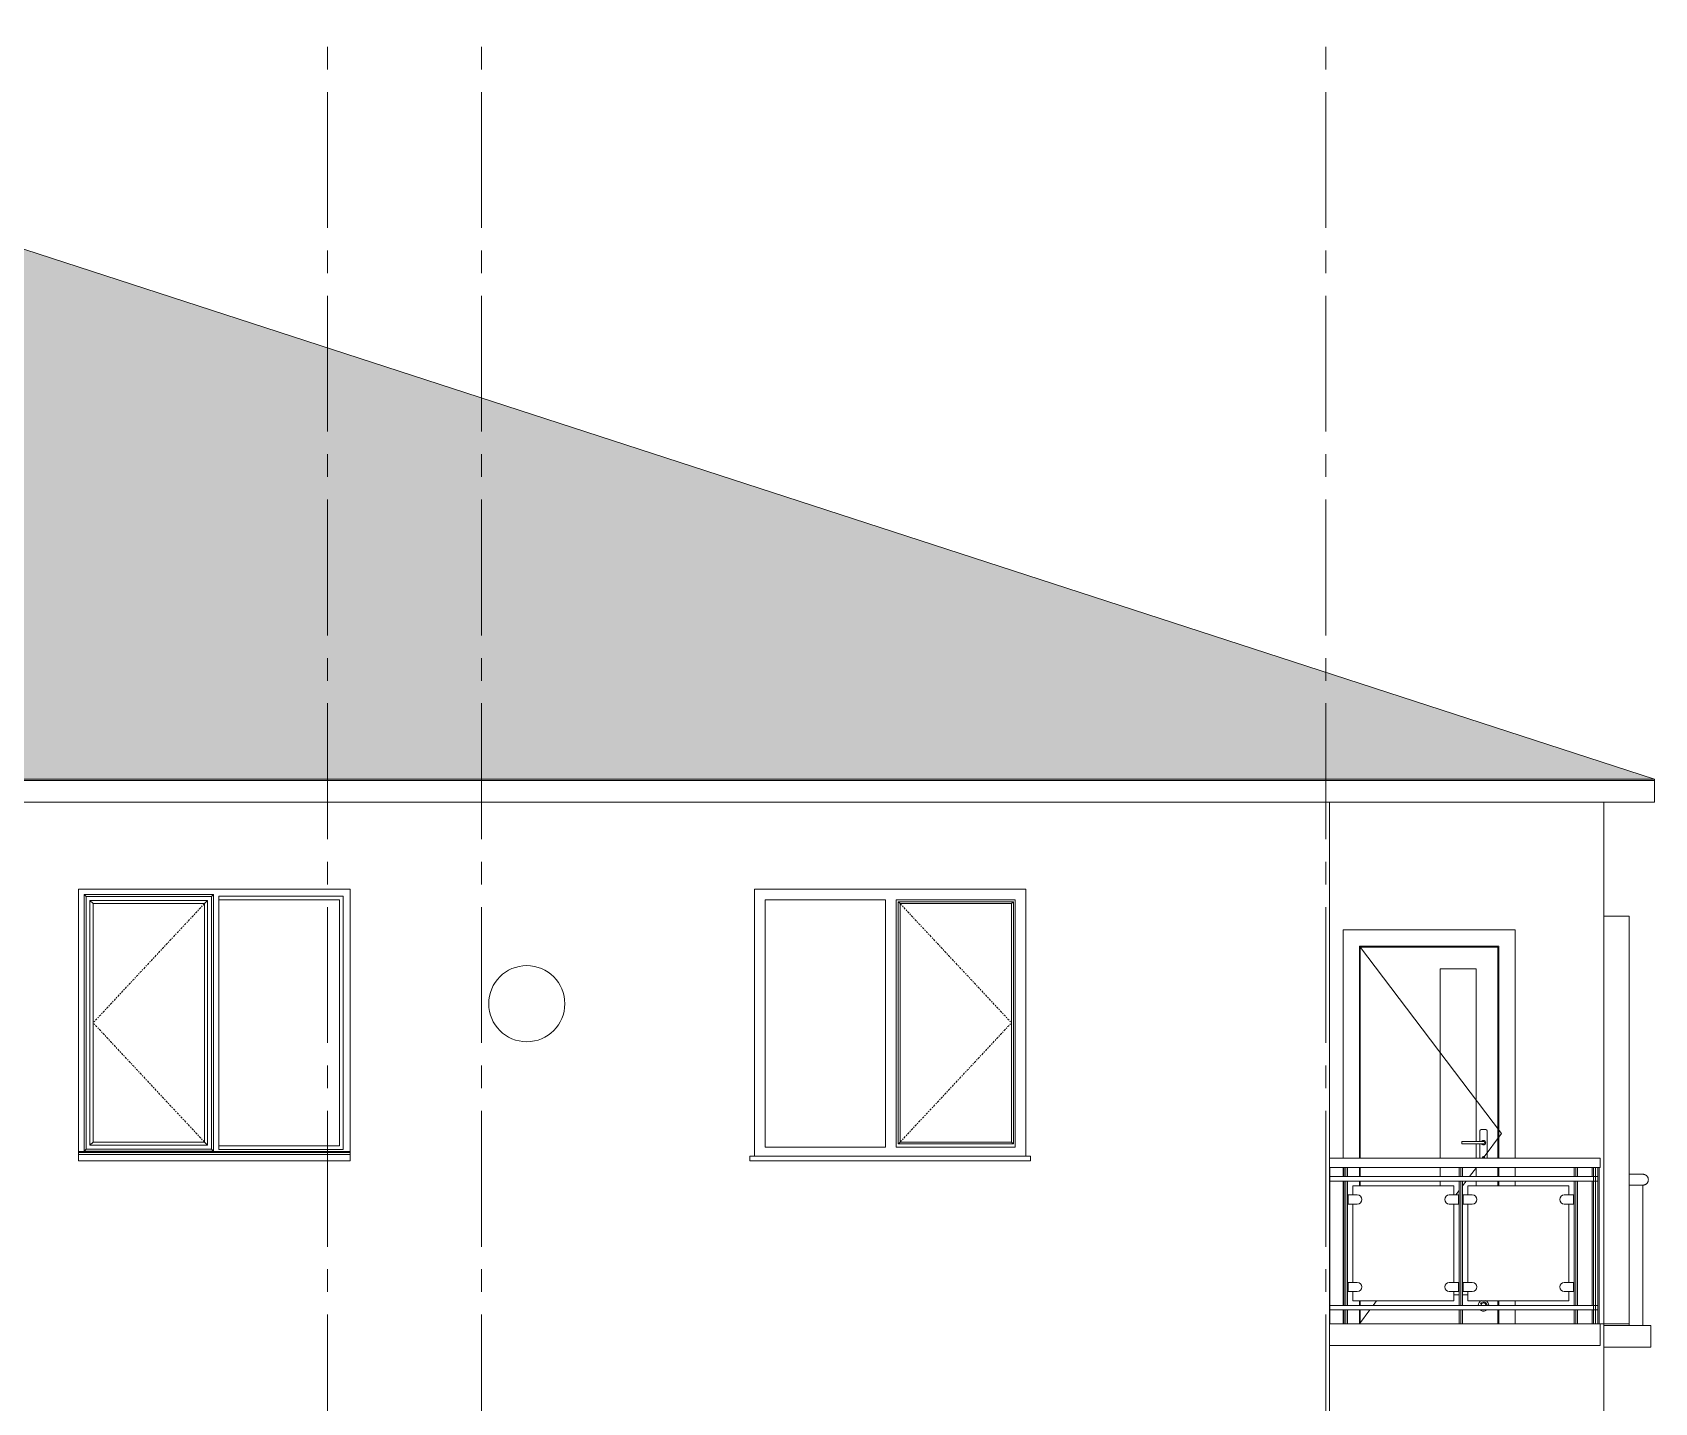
# Model space of a CAD drawing. Header units: millimetres. Extents: x 1373 to 40779, y 1939 to 6439.
# Drawn here: x 31675 to 32571, y 4732 to 5489 of the extents above; entities that cross this region are included whole.
import ezdxf

# ---------------------------------------------------------------- set-up
doc = ezdxf.new("R2010")
doc.units = ezdxf.units.MM
doc.linetypes.add('Center', pattern=[3, 1.2, -0.6, 0.6, -0.6])
doc.linetypes.add('IMPORT-CENTER2', pattern=[112.5, 75, -12.5, 12.5, -12.5])
for name, color, linetype, lineweight in [('A-DOOR', 31, 'Continuous', 18), ('A-DOOR-FRAM', 31, 'Continuous', 18), ('A-FLOR', 192, 'Continuous', 30), ('A-FLOR-HRAL', 11, 'Continuous', 18), ('A-GLAZ', 151, 'Continuous', 18), ('A-ROOF', 132, 'Continuous', 18), ('A-ROOF-PATT', 132, 'Continuous', 18), ('A-WALL', 20, 'Continuous', 9), ('S-GRID', 252, 'IMPORT-CENTER2', 5)]:
    doc.layers.add(name, color=color, linetype=linetype, lineweight=lineweight)
doc.layers.add('Çember', color=7, linetype='Continuous')

msp = doc.modelspace()

# ---------------------------------------------------------------- hatches: boundary and pattern name
at = {"layer": 'A-ROOF-PATT'}
h = msp.add_hatch(dxfattribs=at)
h.set_pattern_fill('FP_32', color=256, style=0, pattern_type=2)
h.set_pattern_definition([(0, (31308.006, 5324.051), (64.77, 9.419), [15.24, -12.7, 17.78, -7.62, -33.02]), (0, (31308.006, 5324.051), (64.77, 9.419), [-53.34, 22.86, -10.16]), (0, (31323.246, 5324.443), (64.77, 9.419), [12.7, -48.26, 10.16, -15.24]), (0, (31353.726, 5323.462), (64.77, 9.419), [7.62, -78.74]), (90, (31308.006, 5324.05), (-21.59, 9.419), [9.026, -28.649]), (90, (31323.246, 5324.05), (-21.59, 9.419), [8.83, -28.845]), (90, (31335.946, 5324.05), (-21.59, 9.419), [8.241, -29.434]), (90, (31353.726, 5323.462), (-21.59, 9.419), [9.026, -28.649]), (90, (31361.346, 5323.462), (-21.59, 9.419), [9.026, -28.649]), (90, (31384.206, 5324.05), (-21.59, 9.419), [8.634, -29.041])])
h.paths.add_polyline_path([(30746.09, 5076.38), (32570.72, 5076.38), (31649.43, 5375.72), (30754.32, 5079.1)])

# ---------------------------------------------------------------- linework, layer by layer
at = {"layer": 'A-DOOR'}
for p, q in [((32486.24, 4880.76), (32407.74, 4984.26)), ((32484.24, 4983.76), (32408.24, 4983.76)), ((32408.24, 4867.2), (32408.24, 4983.76)), ((32484.24, 4983.76), (32484.24, 4867.2)), ((32452.24, 4971.76), (32452.24, 4867.2)), ((32452.24, 4971.76), (32472.24, 4971.76)), ((32472.24, 4876.42), (32472.24, 4971.76)), ((32474.24, 4882.28), (32474.24, 4876.43)), ((32477.57, 4882.95), (32474.91, 4882.95)), ((32478.24, 4867.2), (32478.24, 4882.28)), ((32475.24, 4876.46), (32464.24, 4876.46)), ((32464.24, 4876.46), (32464.24, 4875.76)), ((32464.24, 4875.76), (32464.24, 4875.06)), ((32464.24, 4875.06), (32475.24, 4875.06)), ((32472.24, 4867.2), (32472.24, 4875.08)), ((32474.24, 4875.08), (32474.24, 4867.2)), ((32475.25, 4876.46), (32475.24, 4876.46)), ((32475.24, 4875.06), (32475.28, 4875.06)), ((32475.29, 4876.46), (32475.25, 4876.46)), ((32475.28, 4875.06), (32475.32, 4875.06)), ((32475.33, 4876.46), (32475.29, 4876.46)), ((32475.32, 4875.06), (32475.36, 4875.06)), ((32475.37, 4876.46), (32475.33, 4876.46)), ((32475.36, 4875.06), (32475.4, 4875.06)), ((32475.41, 4876.46), (32475.37, 4876.46)), ((32475.4, 4875.06), (32475.44, 4875.06)), ((32475.45, 4876.46), (32475.41, 4876.46)), ((32475.44, 4875.06), (32475.48, 4875.06)), ((32475.49, 4876.46), (32475.45, 4876.46)), ((32475.48, 4875.06), (32475.52, 4875.06)), ((32475.53, 4876.46), (32475.49, 4876.46)), ((32475.52, 4875.06), (32475.56, 4875.06)), ((32475.57, 4876.46), (32475.53, 4876.46)), ((32475.56, 4875.06), (32475.59, 4875.06)), ((32475.6, 4876.46), (32475.57, 4876.46)), ((32475.59, 4875.06), (32475.63, 4875.06)), ((32475.64, 4876.46), (32475.6, 4876.46)), ((32475.63, 4875.06), (32475.67, 4875.06)), ((32475.68, 4876.46), (32475.64, 4876.46)), ((32475.67, 4875.06), (32475.7, 4875.06)), ((32475.71, 4876.46), (32475.68, 4876.46)), ((32475.7, 4875.06), (32475.74, 4875.06)), ((32475.75, 4876.46), (32475.71, 4876.46)), ((32475.74, 4875.06), (32475.77, 4875.06)), ((32475.78, 4876.46), (32475.75, 4876.46)), ((32475.77, 4875.06), (32475.81, 4875.06)), ((32475.82, 4876.46), (32475.78, 4876.46)), ((32475.81, 4875.06), (32475.84, 4875.06)), ((32475.85, 4876.46), (32475.82, 4876.46)), ((32475.84, 4875.06), (32475.87, 4875.06)), ((32475.88, 4876.46), (32475.85, 4876.46)), ((32475.87, 4875.06), (32475.9, 4875.06)), ((32475.91, 4876.46), (32475.88, 4876.46)), ((32475.9, 4875.06), (32475.93, 4875.06)), ((32475.94, 4876.46), (32475.91, 4876.46)), ((32475.93, 4875.06), (32475.96, 4875.06)), ((32475.97, 4876.46), (32475.94, 4876.46)), ((32475.96, 4875.06), (32475.99, 4875.06)), ((32475.99, 4876.46), (32475.97, 4876.46)), ((32476.02, 4876.46), (32475.99, 4876.46)), ((32475.99, 4875.06), (32476.01, 4875.06)), ((32476.01, 4875.06), (32476.04, 4875.06)), ((32476.04, 4876.46), (32476.02, 4876.46)), ((32476.07, 4876.46), (32476.04, 4876.46)), ((32476.04, 4875.06), (32476.06, 4875.06)), ((32476.06, 4875.06), (32476.08, 4875.06)), ((32476.09, 4876.46), (32476.07, 4876.46)), ((32476.08, 4875.06), (32476.1, 4875.06)), ((32476.11, 4876.46), (32476.09, 4876.46)), ((32486.24, 4880.76), (32476.1, 4867.2)), ((32476.1, 4875.06), (32476.12, 4875.06)), ((32476.13, 4876.46), (32476.11, 4876.46)), ((32476.12, 4875.06), (32476.14, 4875.06)), ((32476.15, 4876.46), (32476.13, 4876.46)), ((32476.14, 4875.06), (32476.16, 4875.06)), ((32476.16, 4876.46), (32476.15, 4876.46)), ((32476.18, 4876.46), (32476.16, 4876.46)), ((32476.16, 4875.06), (32476.17, 4875.06)), ((32476.17, 4875.06), (32476.19, 4875.06)), ((32476.19, 4876.46), (32476.18, 4876.46)), ((32476.2, 4876.46), (32476.19, 4876.46)), ((32476.19, 4875.06), (32476.2, 4875.06)), ((32476.21, 4876.46), (32476.2, 4876.46)), ((32476.2, 4875.06), (32476.21, 4875.06)), ((32476.22, 4876.46), (32476.21, 4876.46)), ((32476.21, 4875.06), (32476.22, 4875.06)), ((32476.23, 4876.46), (32476.22, 4876.46)), ((32476.22, 4875.06), (32476.23, 4875.06)), ((32476.24, 4876.46), (32476.23, 4876.46)), ((32476.23, 4876.46), (32476.23, 4876.46)), ((32476.23, 4875.06), (32476.23, 4875.06)), ((32476.23, 4875.06), (32476.24, 4875.06)), ((32476.24, 4876.46), (32476.24, 4876.46)), ((32476.24, 4876.46), (32476.24, 4876.46)), ((32476.24, 4875.06), (32476.24, 4875.06)), ((32476.24, 4875.06), (32476.24, 4875.06)), ((32408.24, 4857.04), (32408.24, 4862.12)), ((32452.24, 4862.12), (32452.24, 4857.04)), ((32472.31, 4862.12), (32468.51, 4857.04)), ((32472.24, 4857.04), (32472.24, 4862.12)), ((32484.24, 4862.12), (32484.24, 4857.04)), ((32408.24, 4851.96), (32408.24, 4854.5)), ((32452.24, 4854.5), (32452.24, 4851.96)), ((32462.76, 4849.35), (32460.91, 4846.88)), ((32466.61, 4854.5), (32464.66, 4851.9)), ((32472.24, 4851.96), (32472.24, 4854.5)), ((32484.24, 4854.5), (32484.24, 4851.96)), ((32408.24, 4785.92), (32408.24, 4788.46)), ((32417.24, 4788.46), (32415.34, 4785.92)), ((32459.9, 4791.76), (32462.76, 4791.76)), ((32464.66, 4791.76), (32467.52, 4791.76)), ((32484.24, 4788.46), (32484.24, 4785.92)), ((32413.44, 4783.38), (32407.74, 4775.76)), ((32408.24, 4775.76), (32408.24, 4783.38)), ((32484.24, 4783.38), (32484.24, 4775.76))]:
    msp.add_line(p, q, dxfattribs=at)
for centre, radius, start, end in [((32474.91, 4882.28), 0.668, 90, 180), ((32474.91, 4882.28), 0.668, 90, 150), ((32477.57, 4882.28), 0.668, 0, 90), ((32477.57, 4882.28), 0.668, 30, 90), ((32476.24, 4875.76), 1.22, 0, 146.13631), ((32476.24, 4875.76), 1.22, 135, 146.13631), ((32476.24, 4875.76), 1.22, 213.86675, 0), ((32476.24, 4875.76), 1.22, 213.86675, 255), ((32476.24, 4875.76), 1.22, 90, 120), ((32476.24, 4875.76), 0.7, 60, 105), ((32476.24, 4875.76), 0.7, 255, 300), ((32476.24, 4875.76), 1.22, 270, 300), ((32476.24, 4875.76), 1.22, 45, 75), ((32476.24, 4875.76), 0.7, 0, 30), ((32476.24, 4875.76), 0.7, 330, 0), ((32476.24, 4875.76), 1.22, 318.01192, 345), ((32476.24, 4867.59), 0.5, 315, 225), ((32476.24, 4785.76), 3, 108.84984, 176.89337), ((32476.24, 4785.76), 1.98, 120.30198, 150.87474), ((32476.24, 4785.76), 1.5, 90, 173.21177), ((32476.24, 4785.76), 1.98, 90, 105.04376), ((32476.24, 4785.76), 1.98, 5.14943, 90), ((32476.24, 4785.76), 1.5, 6.78823, 90), ((32476.24, 4785.76), 3, 3.10663, 71.15016), ((32476.24, 4785.76), 3, 234, 270), ((32476.24, 4785.76), 3, 270, 306)]:
    msp.add_arc(centre, radius, start, end, dxfattribs=at)
at = {"layer": 'A-DOOR-FRAM'}
for p, q in [((32493.74, 4993.26), (32398.74, 4993.26)), ((32398.74, 4993.26), (32398.74, 4867.2)), ((32493.74, 4867.2), (32493.74, 4993.26)), ((32407.74, 4984.26), (32484.74, 4984.26)), ((32407.74, 4867.2), (32407.74, 4984.26)), ((32408.24, 4867.2), (32408.24, 4983.76)), ((32408.24, 4983.76), (32484.24, 4983.76)), ((32484.24, 4867.2), (32484.24, 4983.76)), ((32484.74, 4984.26), (32484.74, 4867.2)), ((32398.74, 4862.12), (32398.74, 4857.04)), ((32407.74, 4857.04), (32407.74, 4862.12)), ((32408.24, 4857.04), (32408.24, 4862.12)), ((32484.24, 4857.04), (32484.24, 4862.12)), ((32484.74, 4862.12), (32484.74, 4857.04)), ((32493.74, 4857.04), (32493.74, 4862.12)), ((32398.74, 4854.5), (32398.74, 4785.92)), ((32407.74, 4851.96), (32407.74, 4854.5)), ((32408.24, 4851.96), (32408.24, 4854.5)), ((32484.24, 4851.96), (32484.24, 4854.5)), ((32484.74, 4854.5), (32484.74, 4851.96)), ((32493.74, 4851.96), (32493.74, 4854.5)), ((32407.74, 4785.92), (32407.74, 4788.46)), ((32408.24, 4785.92), (32408.24, 4788.46)), ((32484.24, 4785.92), (32484.24, 4788.46)), ((32484.74, 4788.46), (32484.74, 4785.92)), ((32493.74, 4785.92), (32493.74, 4788.46)), ((32398.74, 4783.38), (32398.74, 4775.76)), ((32407.74, 4775.76), (32407.74, 4783.38)), ((32408.24, 4775.76), (32408.24, 4783.38)), ((32484.24, 4775.76), (32484.24, 4783.38)), ((32484.74, 4783.38), (32484.74, 4775.76)), ((32493.74, 4775.76), (32493.74, 4783.38))]:
    msp.add_line(p, q, dxfattribs=at)
at = {"layer": 'A-FLOR', "color": 1, "lineweight": 20}
for p, q in [((32391.24, 4775.76), (32540.72, 4775.76)), ((32540.72, 4775.76), (32540.72, 4763.76)), ((32540.72, 4763.76), (32391.24, 4763.76))]:
    msp.add_line(p, q, dxfattribs=at)
at = {"layer": 'A-FLOR-HRAL'}
for p, q in [((32391.24, 4867.2), (32540.72, 4867.2)), ((32540.72, 4867.2), (32540.72, 4862.12)), ((32391.24, 4862.12), (32540.72, 4862.12)), ((32391.24, 4857.04), (32539.45, 4857.04)), ((32391.46, 4775.76), (32391.46, 4862.12)), ((32399.26, 4857.04), (32399.26, 4862.12)), ((32401.16, 4862.12), (32401.16, 4857.04)), ((32462.76, 4857.04), (32462.76, 4862.12)), ((32464.66, 4862.12), (32464.66, 4857.04)), ((32526.26, 4857.04), (32526.26, 4862.12)), ((32528.16, 4862.12), (32528.16, 4857.04)), ((32536.27, 4857.04), (32536.27, 4862.12)), ((32536.91, 4862.12), (32536.91, 4775.76)), ((32538.18, 4775.76), (32538.18, 4862.12)), ((32539.45, 4775.76), (32539.45, 4862.12)), ((32539.45, 4857.04), (32539.45, 4854.5)), ((32540.08, 4775.76), (32540.08, 4862.12)), ((32391.24, 4854.5), (32539.45, 4854.5)), ((32399.26, 4785.92), (32399.26, 4854.5)), ((32401.16, 4854.5), (32401.16, 4785.92)), ((32406.56, 4846.88), (32401.48, 4846.88)), ((32401.48, 4846.88), (32401.48, 4841.8)), ((32459.9, 4851.96), (32404.02, 4851.96)), ((32404.02, 4851.96), (32404.02, 4846.88)), ((32462.44, 4846.88), (32457.36, 4846.88)), ((32459.9, 4846.88), (32459.9, 4851.96)), ((32462.44, 4841.8), (32462.44, 4846.88)), ((32462.76, 4785.92), (32462.76, 4854.5)), ((32464.66, 4854.5), (32464.66, 4785.92)), ((32470.06, 4846.88), (32464.98, 4846.88)), ((32464.98, 4846.88), (32464.98, 4841.8)), ((32523.4, 4851.96), (32467.52, 4851.96)), ((32467.52, 4851.96), (32467.52, 4846.88)), ((32525.94, 4846.88), (32520.86, 4846.88)), ((32523.4, 4846.88), (32523.4, 4851.96)), ((32525.94, 4841.8), (32525.94, 4846.88)), ((32526.26, 4785.92), (32526.26, 4854.5)), ((32528.16, 4854.5), (32528.16, 4785.92)), ((32536.27, 4785.92), (32536.27, 4854.5)), ((32401.48, 4841.8), (32406.56, 4841.8)), ((32404.02, 4841.8), (32404.02, 4798.62)), ((32457.36, 4841.8), (32462.44, 4841.8)), ((32459.9, 4798.62), (32459.9, 4841.8)), ((32464.98, 4841.8), (32470.06, 4841.8)), ((32467.52, 4841.8), (32467.52, 4798.62)), ((32520.86, 4841.8), (32525.94, 4841.8)), ((32523.4, 4798.62), (32523.4, 4841.8)), ((32406.56, 4798.62), (32401.48, 4798.62)), ((32401.48, 4798.62), (32401.48, 4793.54)), ((32401.48, 4793.54), (32406.56, 4793.54)), ((32404.02, 4793.54), (32404.02, 4788.46)), ((32462.44, 4798.62), (32457.36, 4798.62)), ((32457.36, 4793.54), (32462.44, 4793.54)), ((32459.9, 4788.46), (32459.9, 4793.54)), ((32462.44, 4793.54), (32462.44, 4798.62)), ((32470.06, 4798.62), (32464.98, 4798.62)), ((32464.98, 4798.62), (32464.98, 4793.54)), ((32464.98, 4793.54), (32470.06, 4793.54)), ((32467.52, 4793.54), (32467.52, 4788.46)), ((32525.94, 4798.62), (32520.86, 4798.62)), ((32520.86, 4793.54), (32525.94, 4793.54)), ((32523.4, 4788.46), (32523.4, 4793.54)), ((32525.94, 4793.54), (32525.94, 4798.62)), ((32391.24, 4785.92), (32539.45, 4785.92)), ((32404.02, 4788.46), (32459.9, 4788.46)), ((32467.52, 4788.46), (32523.4, 4788.46)), ((32539.45, 4785.92), (32539.45, 4783.38)), ((32391.24, 4783.38), (32539.45, 4783.38)), ((32399.26, 4775.76), (32399.26, 4783.38)), ((32401.16, 4783.38), (32401.16, 4775.76)), ((32462.76, 4775.76), (32462.76, 4783.38)), ((32464.66, 4783.38), (32464.66, 4775.76)), ((32526.26, 4775.76), (32526.26, 4783.38)), ((32528.16, 4783.38), (32528.16, 4775.76)), ((32536.27, 4775.76), (32536.27, 4783.38))]:
    msp.add_line(p, q, dxfattribs=at)
at = {"layer": 'A-FLOR-HRAL', "linetype": 'Continuous'}
for p, q in [((32400.21, 4857.04), (32400.21, 4862.12)), ((32463.71, 4857.04), (32463.71, 4862.12)), ((32527.21, 4857.04), (32527.21, 4862.12)), ((32400.21, 4785.92), (32400.21, 4854.5)), ((32463.71, 4785.92), (32463.71, 4854.5)), ((32527.21, 4785.92), (32527.21, 4854.5)), ((32400.21, 4775.76), (32400.21, 4783.38)), ((32463.71, 4775.76), (32463.71, 4783.38)), ((32527.21, 4775.76), (32527.21, 4783.38))]:
    msp.add_line(p, q, dxfattribs=at)
at = {"layer": 'A-FLOR-HRAL'}
for centre, start, end in [((32406.56, 4844.34), 270, 90), ((32457.36, 4844.34), 90, 270), ((32470.06, 4844.34), 270, 90), ((32520.86, 4844.34), 90, 270), ((32406.56, 4796.08), 270, 90), ((32457.36, 4796.08), 90, 270), ((32470.06, 4796.08), 270, 90), ((32520.86, 4796.08), 90, 270)]:
    msp.add_arc(centre, 2.54, start, end, dxfattribs=at)
at = {"layer": 'A-GLAZ'}
for p, q in [((31703.46, 4871.06), (31703.46, 5012.76)), ((31704.54, 5011.68), (31703.46, 5012.76)), ((31703.46, 5012.76), (31774.96, 5012.76)), ((31704.54, 4872.14), (31704.54, 5011.68)), ((31773.89, 5011.68), (31704.54, 5011.68)), ((31708.46, 5007.76), (31706.72, 5009.5)), ((31706.72, 5009.5), (31706.72, 4874.31)), ((31771.71, 5009.5), (31706.72, 5009.5)), ((31708.46, 5007.76), (31708.46, 4876.06)), ((31769.96, 5007.76), (31708.46, 5007.76)), ((31771.71, 5009.5), (31769.96, 5007.76)), ((31769.96, 4876.06), (31769.96, 5007.76)), ((31771.71, 4874.31), (31771.71, 5009.5)), ((31774.96, 5012.76), (31773.89, 5011.68)), ((31773.89, 5011.68), (31773.89, 4872.14)), ((31774.96, 5012.76), (31774.96, 4871.06)), ((31777.96, 4872.06), (31777.96, 5011.76)), ((31777.96, 5011.76), (31846.46, 5011.76)), ((31777.96, 5009.76), (31777.96, 5011.76)), ((31846.46, 5011.76), (31777.96, 5011.76)), ((31844.46, 5009.76), (31777.96, 5009.76)), ((31844.46, 5009.76), (31844.46, 4874.06)), ((31846.46, 5011.76), (31846.46, 4872.06)), ((31846.46, 4872.06), (31846.46, 5011.76)), ((32079.6, 4873.26), (32079.6, 5009.76)), ((32079.6, 5009.76), (32146.1, 5009.76)), ((32146.1, 5009.76), (32146.1, 4873.26)), ((32151.9, 4873.26), (32151.9, 5009.76)), ((32151.9, 5009.76), (32217.6, 5009.76)), ((32153.09, 5008.77), (32153.09, 4875.04)), ((32153.09, 5008.77), (32216.62, 5008.77)), ((32154.1, 5007.76), (32153.09, 5008.77)), ((32154.1, 4876.06), (32154.1, 5007.76)), ((32154.1, 5007.76), (32215.6, 5007.76)), ((32216.62, 5008.77), (32215.6, 5007.76)), ((32215.6, 5007.76), (32215.6, 4876.06)), ((32216.62, 4875.04), (32216.62, 5008.77)), ((32217.6, 5009.76), (32217.6, 4873.26)), ((32542.72, 5000.76), (32556.72, 5000.76)), ((32556.72, 5000.76), (32556.72, 4775.76)), ((31708.46, 4876.06), (31706.72, 4874.31)), ((31706.72, 4874.31), (31771.71, 4874.31)), ((31708.46, 4876.06), (31769.96, 4876.06)), ((31769.96, 4876.06), (31771.71, 4874.31)), ((31844.46, 4874.06), (31777.96, 4874.06)), ((31777.96, 4874.06), (31777.96, 4872.06)), ((32146.1, 4873.26), (32079.6, 4873.26)), ((32217.6, 4873.26), (32151.9, 4873.26)), ((32153.09, 4875.04), (32154.1, 4876.06)), ((32153.09, 4875.04), (32216.62, 4875.04)), ((32215.6, 4876.06), (32154.1, 4876.06)), ((32216.62, 4875.04), (32215.6, 4876.06)), ((31700.46, 4870.86), (31850.46, 4870.86)), ((31850.46, 4870.73), (31700.46, 4870.73)), ((31850.46, 4870.23), (31700.46, 4870.23)), ((31700.46, 4869.14), (31700.46, 4869.71)), ((31700.46, 4865.76), (31700.46, 4869.14)), ((31850.46, 4869.14), (31700.46, 4869.14)), ((31850.46, 4865.76), (31700.46, 4865.76)), ((31704.54, 4872.14), (31703.46, 4871.06)), ((31774.96, 4871.06), (31703.46, 4871.06)), ((31773.89, 4872.14), (31704.54, 4872.14)), ((31773.89, 4872.14), (31774.96, 4871.06)), ((31846.46, 4872.06), (31777.96, 4872.06)), ((31777.96, 4872.06), (31846.46, 4872.06)), ((31850.46, 4869.71), (31850.46, 4869.14)), ((31850.46, 4869.14), (31850.46, 4865.76)), ((32071.1, 4868.26), (32226.1, 4868.26)), ((32071.1, 4865.76), (32071.1, 4868.26)), ((32226.1, 4865.76), (32071.1, 4865.76)), ((32226.1, 4868.26), (32226.1, 4865.76)), ((32564.29, 4858.29), (32556.72, 4858.29)), ((32556.72, 4852.29), (32564.29, 4852.29)), ((32564.29, 4852.4), (32564.29, 4774.76)), ((32556.72, 4775.76), (32542.72, 4775.76)), ((32542.72, 4774.76), (32568.72, 4774.76)), ((32556.72, 4774.76), (32556.72, 4775.76)), ((32568.72, 4762.76), (32568.72, 4774.76)), ((32568.72, 4762.76), (32542.72, 4762.76))]:
    msp.add_line(p, q, dxfattribs=at)
at = {"layer": 'A-GLAZ', "linetype": 'Center'}
for p, q in [((31769.96, 5007.76), (31708.46, 4941.91)), ((32154.1, 5007.76), (32215.6, 4941.91)), ((31769.96, 4876.06), (31708.46, 4941.91)), ((32154.1, 4876.06), (32215.6, 4941.91))]:
    msp.add_line(p, q, dxfattribs=at)
at = {"layer": 'A-GLAZ'}
for points, knots in [([(32564.29, 4858.29), (32564.35, 4858.29), (32564.48, 4858.29), (32564.68, 4858.27), (32564.87, 4858.23), (32565.06, 4858.19), (32565.25, 4858.13), (32565.43, 4858.06), (32565.61, 4857.98), (32565.79, 4857.89), (32565.95, 4857.79), (32566.17, 4857.63), (32566.36, 4857.46), (32566.54, 4857.27), (32566.71, 4857.07), (32566.89, 4856.79), (32567.07, 4856.44), (32567.23, 4855.94), (32567.29, 4855.55), (32567.29, 4855.29)], [0.5, 0.5, 0.5, 0.5, 0.5208333, 0.5416667, 0.5625, 0.5833333, 0.6041667, 0.625, 0.6458333, 0.6666667, 0.6875, 0.7083333, 0.75, 0.7708333, 0.7916667, 0.8333333, 0.875, 0.9166667, 1, 1, 1, 1]), ([(32567.29, 4855.29), (32567.29, 4855.03), (32567.23, 4854.64), (32567.07, 4854.14), (32566.89, 4853.79), (32566.71, 4853.51), (32566.54, 4853.31), (32566.36, 4853.12), (32566.12, 4852.9), (32565.84, 4852.72), (32565.61, 4852.6), (32565.43, 4852.52), (32565.25, 4852.45), (32565.06, 4852.39), (32564.87, 4852.35), (32564.68, 4852.31), (32564.48, 4852.29), (32564.35, 4852.29), (32564.29, 4852.29)], [0, 0, 0, 0, 0.0833333, 0.125, 0.1666667, 0.2083333, 0.2291667, 0.25, 0.2916667, 0.3333333, 0.3541667, 0.375, 0.3958333, 0.4166667, 0.4375, 0.4583333, 0.4791667, 0.5, 0.5, 0.5, 0.5])]:
    msp.add_open_spline(points, degree=3, knots=knots, dxfattribs=at)
at = {"layer": 'A-ROOF'}
for p, q in [((31640.72, 5378.55), (32570.72, 5076.38)), ((30671.16, 5076.38), (32570.72, 5076.38)), ((30671.16, 5075.76), (32570.72, 5075.76)), ((32570.72, 5075.76), (32570.72, 5076.38)), ((32570.72, 5075.76), (32570.72, 5063.76)), ((32570.72, 5063.76), (30671.16, 5063.76))]:
    msp.add_line(p, q, dxfattribs=at)
at = {"layer": 'A-WALL'}
for p, q in [((32391.24, 3875.76), (32391.24, 5063.76)), ((32542.72, 3875.76), (32542.72, 5063.76)), ((31700.46, 4869.71), (31700.46, 5015.76)), ((31700.46, 5015.76), (31850.46, 5015.76)), ((31850.46, 5015.76), (31850.46, 4869.71)), ((32073.6, 5015.76), (32223.6, 5015.76)), ((32073.6, 4868.26), (32073.6, 5015.76)), ((32223.6, 5015.76), (32223.6, 4868.26)), ((32542.72, 4775.76), (32540.72, 4775.76))]:
    msp.add_line(p, q, dxfattribs=at)
at = {"layer": 'S-GRID', "lineweight": 18}
for p, q in [((31837.96, 3018.31), (31837.96, 5488.71)), ((31922.96, 3018.31), (31922.96, 5488.71)), ((32389.24, 3018.31), (32389.24, 5488.71))]:
    msp.add_line(p, q, dxfattribs=at)
at = {"layer": 'Çember', "color": 1, "linetype": 'Continuous', "lineweight": 5}
msp.add_circle((31947.93, 4952.47), 21.02, dxfattribs=at)

doc.saveas('drawing.dxf')
